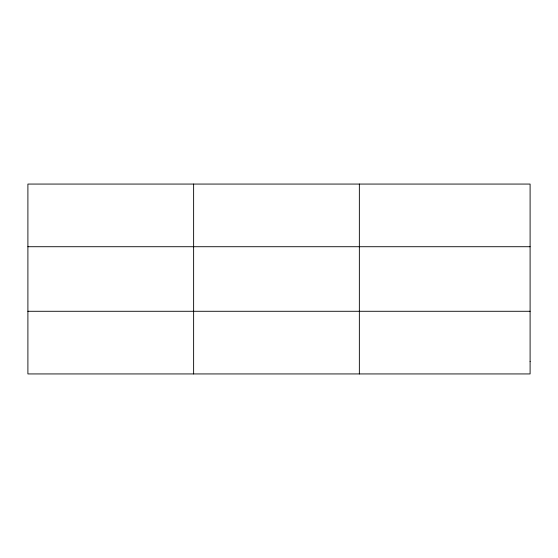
<?xml version="1.0" encoding="UTF-8"?>
<svg xmlns="http://www.w3.org/2000/svg" width="558" height="558" viewBox="0 0 558 558"><rect width="100%" height="100%" fill="white"/><g stroke="black" fill="none" stroke-linecap="round" stroke-linejoin="round"><path stroke-width="0.84" d="M193.626 373.937L193.626 184.063M359.352 373.937L359.352 184.063M27.9 246.72L530.1 246.72M27.9 311.28L530.1 311.28M530.1 361.403L530.1 373.937L27.9 373.937L27.9 184.063L530.1 184.063L530.1 361.403"/></g></svg>
